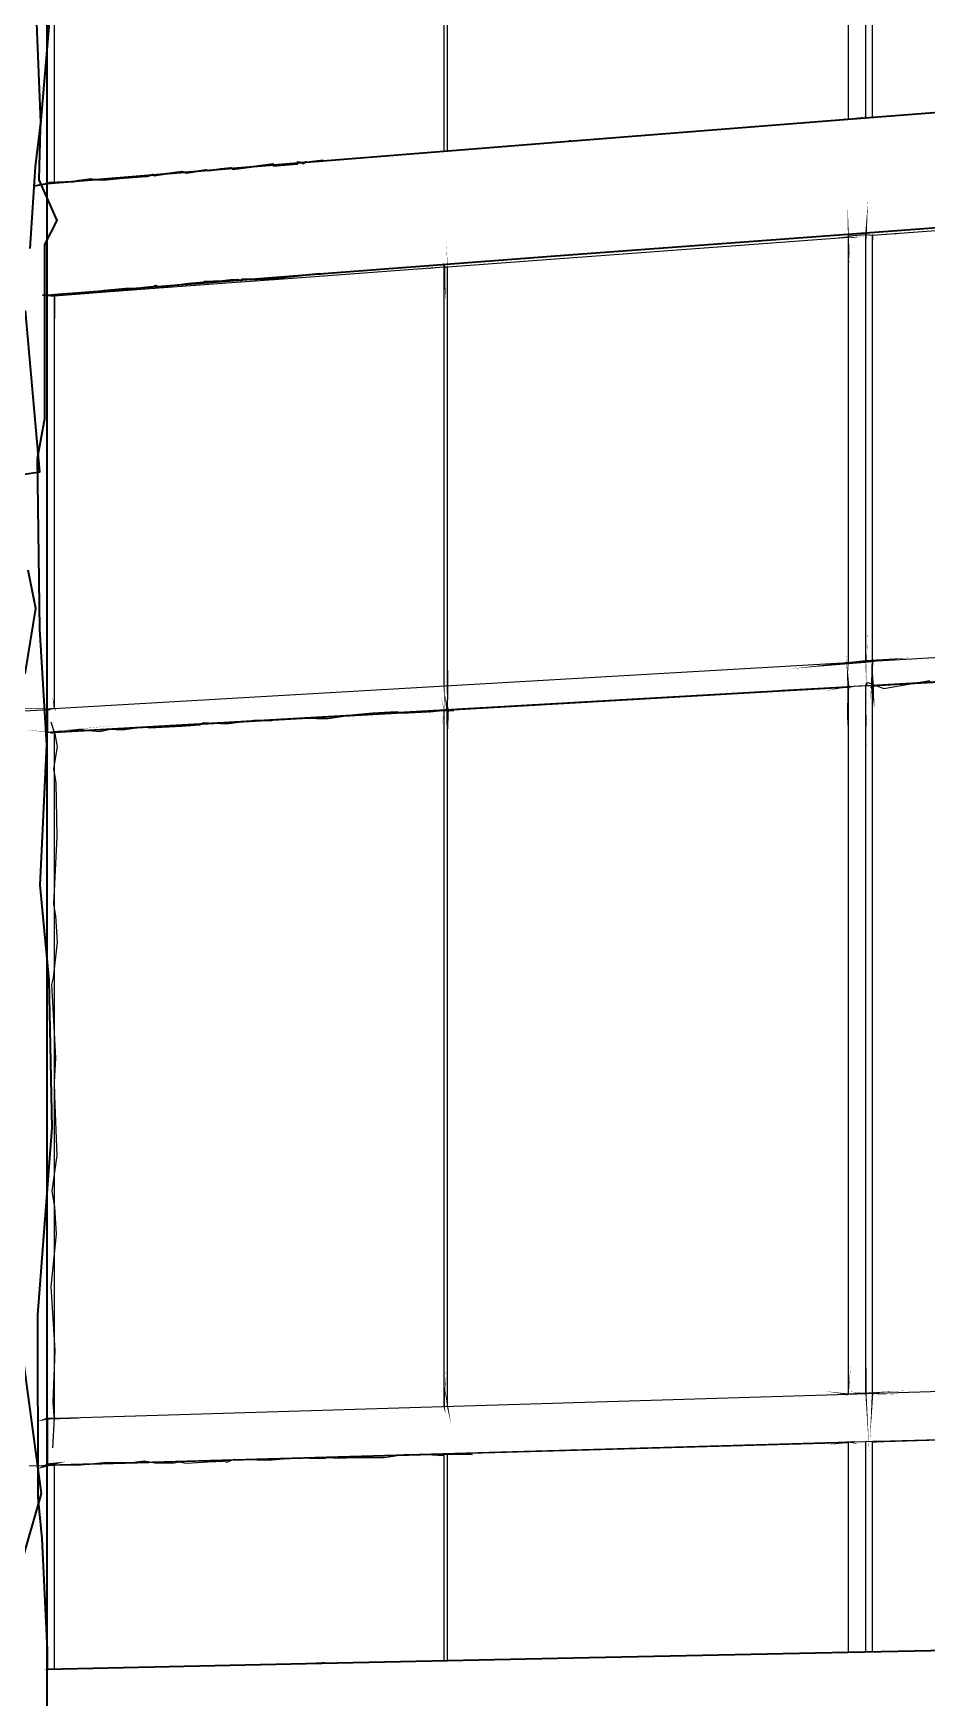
# Model space of a CAD drawing. Header units: inches. Extents: x -877 to 882, y -418 to 410.
# Drawn here: x -281.6 to -201.4, y -49.8 to 99.5 of the extents above; entities that cross this region are included whole.
import ezdxf

# ---------------------------------------------------------------- set-up
doc = ezdxf.new("R2010")
doc.units = ezdxf.units.IN
doc.header["$LTSCALE"] = 0.5
doc.header["$MEASUREMENT"] = 0
doc.layers.get('0').update_dxf_attribs({"lineweight": 18})
for name, color, linetype, lineweight in [('A-Glaz-Curt', 52, 'Continuous', 35), ('A-Glaz-Curt-Unit', 51, 'Continuous', 25), ('A-Wall', 113, 'Continuous', 35)]:
    doc.layers.add(name, color=color, linetype=linetype, lineweight=lineweight)

# ---------------------------------------------------------------- blocks, each defined once
blk = doc.blocks.new('*U12')
at = {"color": 7, "linetype": 'Continuous', "lineweight": -3}
for p, q in [((-279.7, 75.97), (-275.09, 76.31)), ((-269.49, 76.72), (-263.8, 77.14)), ((-259.16, 77.48), (-258.35, 77.54)), ((-208.31, -26.83), (-206.9, -26.79)), ((-206.31, -26.81), (-168.58, -25.73))]:
    blk.add_line(p, q, dxfattribs=at)
at = {"layer": 'A-Glaz-Curt', "color": 143, "linetype": 'Continuous', "lineweight": 35}
for p, q in [((-280.36, -223.96), (-280.36, 271.92)), ((-208.54, 91.8), (-183.21, 93.76)), ((-233.17, 89.85), (-208.54, 91.8)), ((-257.11, 87.93), (-233.17, 89.85)), ((-280.36, 86.02), (-257.11, 87.93)), ((-280.36, 76.03), (-280.36, 86.02)), ((-208.54, 81.49), (-183.21, 83.34)), ((-233.17, 79.65), (-208.54, 81.49)), ((-257.11, 77.83), (-233.17, 79.65)), ((-280.36, 76.03), (-257.11, 77.83)), ((-280.36, 76.03), (-279.7, 75.96)), ((-257.11, -46.71), (-233.17, -46.19)), ((-233.17, -46.19), (-208.54, -45.68)), ((-208.54, -45.68), (-183.21, -45.15)), ((-280.36, -47.21), (-257.11, -46.71)), ((-280.36, -57.21), (-280.36, -47.21))]:
    blk.add_line(p, q, dxfattribs=at)
at = {"layer": 'A-Glaz-Curt-Unit', "color": 143, "linetype": 'Continuous', "lineweight": 25}
for p, q in [((-208.48, 91.8), (-208.48, 110.52)), ((-206.9, 91.93), (-206.9, 110.66)), ((-244.73, 88.92), (-244.73, 107.28)), ((-244.43, 88.95), (-244.43, 107.31)), ((-208.48, 81.34), (-206.9, 81.45)), ((-208.48, 43.08), (-208.48, 81.34)), ((-206.9, 43.17), (-206.9, 81.45)), ((-206.9, 81.45), (-206.31, 81.39)), ((-244.73, 78.55), (-244.43, 78.57)), ((-244.73, 40.98), (-244.73, 78.55)), ((-244.43, 41), (-244.43, 78.57)), ((-206.9, 43.17), (-130.4, 47.6)), ((-206.9, 41.02), (-130.4, 45.38)), ((-280.3, 38.92), (-208.48, 43.08)), ((-208.48, 43.08), (-206.9, 43.17)), ((-208.48, 43.08), (-208.48, 43.08)), ((-206.9, 43.17), (-206.9, 43.17)), ((-280.3, 36.84), (-208.48, 40.93)), ((-208.48, 40.93), (-206.9, 41.02)), ((-208.48, -22.54), (-208.48, 40.93)), ((-206.9, -22.49), (-206.9, 41.02)), ((-280.3, 36.84), (-280.3, 38.92)), ((-244.73, 38.78), (-244.43, 38.8)), ((-244.73, -23.65), (-244.73, 38.78)), ((-244.43, -23.64), (-244.43, 38.8)), ((-280.3, 36.84), (-279.7, 36.79)), ((-206.9, -22.49), (-130.4, -20.16)), ((-280.3, -24.73), (-208.48, -22.54)), ((-208.48, -22.54), (-206.9, -22.49)), ((-208.48, -22.54), (-208.48, -22.54)), ((-206.9, -22.49), (-206.9, -22.49)), ((-280.3, -28.89), (-280.3, -24.73)), ((-206.9, -26.79), (-130.4, -24.59)), ((-280.3, -28.89), (-208.37, -26.83)), ((-208.48, -45.68), (-208.48, -26.83)), ((-208.37, -26.83), (-206.9, -26.79)), ((-206.9, -45.64), (-206.9, -26.79)), ((-244.73, -27.92), (-244.43, -27.91)), ((-244.73, -46.44), (-244.73, -27.92)), ((-244.43, -46.44), (-244.43, -27.91)), ((-280.3, -28.89), (-279.7, -28.92))]:
    blk.add_line(p, q, dxfattribs=at)
at = {"layer": 'A-Glaz-Curt-Unit', "color": 141, "linetype": 'Continuous', "lineweight": 25}
for p, q in [((-206.31, 91.97), (-206.31, 110.59)), ((-279.7, 86.07), (-279.7, 104.27)), ((-206.31, 81.39), (-168.58, 84.17)), ((-244.43, 78.57), (-208.48, 81.23)), ((-206.31, 43.21), (-206.31, 81.39)), ((-258.35, 77.54), (-244.73, 78.55)), ((-275.09, 76.31), (-269.49, 76.72)), ((-263.8, 77.14), (-259.16, 77.48)), ((-279.7, 38.95), (-279.7, 75.97)), ((-206.31, 40.97), (-168.58, 43.12)), ((-244.43, 38.8), (-208.48, 40.85)), ((-206.31, -22.47), (-206.31, 40.97)), ((-279.7, 36.79), (-244.73, 38.78)), ((-279.7, -24.71), (-279.7, 36.79)), ((-206.31, -45.63), (-206.31, -26.81)), ((-279.7, -28.92), (-244.73, -27.92)), ((-244.43, -27.91), (-208.48, -26.88)), ((-279.7, -47.2), (-279.7, -28.92))]:
    blk.add_line(p, q, dxfattribs=at)
blk = doc.blocks.new('New Napkin Sketch')
at = {"layer": 'A-Wall', "color": 143, "linetype": 'Continuous', "lineweight": 25}
for p, q in [((-208.48, 91.8), (-208.48, 110.52)), ((-206.9, 91.93), (-206.9, 110.66)), ((-244.73, 88.92), (-244.73, 107.28)), ((-244.43, 88.95), (-244.43, 107.31)), ((-208.48, 81.34), (-206.9, 81.45)), ((-206.9, 81.45), (-206.31, 81.39)), ((-244.73, 78.55), (-244.43, 78.57)), ((-208.48, 43.08), (-206.9, 43.17)), ((-208.48, 43.08), (-208.48, 43.08)), ((-206.9, 43.17), (-206.9, 43.17)), ((-208.48, 40.93), (-206.9, 41.02)), ((-280.3, 36.84), (-280.3, 38.92)), ((-244.73, 38.78), (-244.43, 38.8)), ((-280.3, 36.84), (-279.7, 36.79)), ((-208.48, -22.54), (-206.9, -22.49)), ((-208.48, -22.54), (-208.48, -22.54)), ((-206.9, -22.49), (-206.9, -22.49)), ((-280.3, -28.89), (-280.3, -24.73)), ((-208.48, -45.68), (-208.48, -26.83)), ((-208.37, -26.83), (-206.9, -26.79)), ((-206.9, -45.64), (-206.9, -26.79)), ((-244.73, -27.92), (-244.43, -27.91)), ((-244.73, -46.44), (-244.73, -27.92)), ((-244.43, -46.44), (-244.43, -27.91)), ((-280.3, -28.89), (-279.7, -28.92))]:
    blk.add_line(p, q, dxfattribs=at)
at = {"layer": 'A-Wall', "color": 141, "linetype": 'Continuous', "lineweight": 25}
for p, q in [((-206.31, 91.97), (-206.31, 110.59)), ((-279.7, 86.07), (-279.7, 104.27)), ((-258.35, 77.54), (-244.73, 78.55)), ((-275.09, 76.31), (-269.49, 76.72)), ((-263.8, 77.14), (-259.16, 77.48)), ((-206.31, -45.63), (-206.31, -26.81)), ((-279.7, -47.2), (-279.7, -28.92))]:
    blk.add_line(p, q, dxfattribs=at)
at = {"layer": 'A-Wall', "color": 143, "linetype": 'Continuous', "lineweight": 35}
for p, q in [((-280.36, 76.03), (-280.36, 86.02)), ((-280.36, 76.03), (-279.7, 75.96)), ((-280.36, -57.21), (-280.36, -47.21))]:
    blk.add_line(p, q, dxfattribs=at)
at = {"layer": 'A-Wall', "color": 7, "linetype": 'Continuous', "lineweight": -3}
for p, q in [((-279.7, 75.97), (-275.09, 76.31)), ((-269.49, 76.72), (-263.8, 77.14)), ((-259.16, 77.48), (-258.35, 77.54)), ((-208.31, -26.83), (-206.9, -26.79))]:
    blk.add_line(p, q, dxfattribs=at)
at = {"layer": 'A-Wall', "color": 143, "linetype": 'Continuous', "lineweight": 35, "extrusion": (0, 0, -1)}
for points in [[(280.4, -56.78), (280.32, -45.48), (280.79, -35.48), (281.14, -31.8), (281.19, -15.44), (279.9, 1.33), (280.17, 14.58), (280.96, 23.09), (280.38, 35.69), (281, 46.06), (281.21, 61.37), (280.56, 64.97), (280.56, 80.56), (279.45, 82.72), (281.05, 86.36), (280.93, 90.98), (279.46, 108.55)], [(282.67, -37.81), (280.86, -31.44), (282.53, -19.05)], [(282.31, 42.07), (281.37, 47.91), (282.06, 51.34)], [(282.6, 59.92), (280.99, 60.18), (282.3, 74.64)], [(281.86, 80.21), (281.39, 87.56), (280.91, 91.5), (281.6, 108.6), (281.27, 125.69), (282.51, 140.62)], [(281.47, 85.82), (280.36, 86.02), (280.15, 86.12), (277.95, 86.21), (277.52, 86.31), (276.41, 86.46), (276.26, 86.38), (275.5, 86.4), (275.28, 86.35), (273.79, 86.52), (271.84, 86.65), (271.39, 86.68), (270.89, 86.84), (270.71, 86.75), (269.61, 86.94), (268.27, 87.12), (267.84, 86.99), (266.14, 87.27), (265.85, 87.2), (264.76, 87.36), (263.94, 87.45), (263.85, 87.44), (263.64, 87.32), (262.07, 87.54), (260.1, 87.79), (260.04, 87.61), (258.69, 87.75), (257.88, 87.8), (257.86, 87.97), (257.5, 87.92), (257.34, 87.83), (257.14, 87.96), (257.11, 87.93), (255.58, 88.12)], [(280.75, 76.05), (280.36, 76.03), (278.59, 76.18), (276.33, 76.29), (275.24, 76.43), (273.36, 76.61), (272.49, 76.61), (271.18, 76.75), (270.9, 76.77), (270.6, 76.88), (270.38, 76.76), (268.36, 76.96), (267.67, 77.05), (267.38, 77.09), (266.28, 77.18), (266.19, 77.24), (264.66, 77.29), (263.88, 77.39), (263.26, 77.43), (262.94, 77.32), (262.85, 77.46), (261.5, 77.45), (259.76, 77.51), (258.97, 77.64), (257.11, 77.83), (255.92, 77.97)]]:
    blk.add_lwpolyline(points, dxfattribs=at)
for points in [[(208.92, 91.88, 0, 0.0723, 0), (208.54, 91.8, 0.0723, 0, 0), (206.75, 92.05, 0, 0, 0), (204.46, 92.15, 0, 0, 0), (203.63, 92.3, 0, 0, 0), (201.19, 92.43, 0, 0, 0), (200.39, 92.34, 0, 0, 0), (198.96, 92.48, 0, 0, 0), (197.45, 92.72, 0, 0, 0), (197.14, 92.56, 0, 0, 0), (195.68, 92.71, 0, 0, 0), (195.61, 92.91, 0, 0, 0), (195.43, 92.72, 0, 0, 0), (195.15, 92.79, 0, 0, 0), (193.16, 92.97, 0, 0, 0), (190.86, 93.21, 0, 0, 0), (190.73, 93.27, 0, 0, 0), (190.29, 93.24, 0, 0, 0), (187.83, 93.49, 0, 0, 0), (185.61, 93.67, 0, 0, 0), (183.28, 93.66, 0, 0.0826, 0), (183.21, 93.76, 0.0826, 0, 0), (181.94, 93.88, 0, 0, 0)], [(233.6, 89.93, 0, 0.116, 0), (233.17, 89.85, 0.116, 0, 0), (230.94, 90.02, 0, 0, 0), (228.52, 90.21, 0, 0, 0), (227.43, 90.27, 0, 0, 0), (227.02, 90.35, 0, 0, 0), (226.75, 90.43, 0, 0, 0), (224.45, 90.59, 0, 0, 0), (223.89, 90.53, 0, 0, 0), (222.52, 90.75, 0, 0, 0), (220.19, 90.8, 0, 0, 0), (220.09, 90.97, 0, 0, 0), (219.19, 90.95, 0, 0, 0), (217.99, 91.13, 0, 0, 0), (215.7, 91.24, 0, 0, 0), (213.51, 91.38, 0, 0, 0), (213.16, 91.38, 0, 0, 0), (211.38, 91.46, 0, 0, 0), (211.13, 91.62, 0, 0, 0), (210.85, 91.54, 0, 0, 0), (208.57, 91.77, 0, 0.0526, 0), (208.54, 91.8, 0.0526, 0, 0), (206.15, 91.99, 0, 0, 0)], [(259.27, 87.73, 0, 0.0345, 0), (257.11, 87.93, 0.0345, 0, 0), (255.82, 87.96, 0, 0, 0), (254.24, 88.21, 0, 0, 0), (253.76, 88.25, 0, 0, 0), (253.21, 88.16, 0, 0, 0), (252.6, 88.24, 0, 0, 0), (250.84, 88.46, 0, 0, 0), (250.35, 88.47, 0, 0, 0), (248.66, 88.53, 0, 0, 0), (246.74, 88.76, 0, 0, 0), (246.11, 88.88, 0, 0, 0), (243.78, 88.93, 0, 0, 0), (242.73, 89.07, 0, 0, 0), (242.32, 89.16, 0, 0, 0), (242.06, 89.1, 0, 0, 0), (241.04, 89.27, 0, 0, 0), (238.74, 89.36, 0, 0, 0), (237.92, 89.43, 0, 0, 0), (237.24, 89.51, 0, 0, 0), (236.54, 89.5, 0, 0, 0), (234.56, 89.77, 0, 0, 0), (234, 89.88, 0, 0.00267, 0), (233.17, 89.85, 0.00267, 0, 0), (230.99, 89.97, 0, 0, 0)], [(209.92, 81.38, 0, 0.0488, 0), (208.54, 81.49, 0.0488, 0, 0), (207.86, 81.51, 0, 0, 0), (207.03, 81.68, 0, 0, 0), (206.22, 81.67, 0, 0, 0), (205.04, 81.65, 0, 0, 0), (203.45, 81.83, 0, 0, 0), (201.8, 81.96, 0, 0, 0), (200.35, 82.12, 0, 0, 0)], [(234.15, 79.67, 0, 0.0108, 0), (233.17, 79.65, 0.0108, 0, 0), (231.48, 79.79, 0, 0, 0), (230.86, 79.76, 0, 0, 0), (229.67, 79.84, 0, 0, 0), (227.44, 80.04, 0, 0, 0), (226.97, 80.03, 0, 0, 0), (226.28, 80.07, 0, 0, 0), (224.71, 80.34, 0, 0, 0), (223.26, 80.49, 0, 0, 0), (221.02, 80.56, 0, 0, 0), (220.65, 80.7, 0, 0, 0), (219.93, 80.75, 0, 0, 0), (218.14, 80.87, 0, 0, 0), (218.07, 80.69, 0, 0, 0), (216.38, 80.95, 0, 0, 0), (214.08, 80.98, 0, 0, 0), (212.53, 81.25, 0, 0, 0), (212.23, 81.24, 0, 0, 0), (210.85, 81.37, 0, 0, 0), (210.84, 81.35, 0, 0, 0), (210.02, 81.47, 0, 0, 0), (208.62, 81.41, 0, 0.0512, 0), (208.54, 81.49, 0.0512, 0, 0), (208.04, 81.48, 0, 0, 0)], [(258.88, 77.64, 0, 0.0759, 0), (257.11, 77.83, 0.0759, 0, 0), (255.24, 77.86, 0, 0, 0), (254.99, 78.1, 0, 0, 0), (252.89, 78.21, 0, 0, 0), (251.06, 78.3, 0, 0, 0), (251.03, 78.39, 0, 0, 0), (249.68, 78.36, 0, 0, 0), (249.51, 78.3, 0, 0, 0), (249.37, 78.46, 0, 0, 0), (247.56, 78.6, 0, 0, 0), (245.18, 78.85, 0, 0, 0), (245, 78.85, 0, 0, 0), (243.25, 78.81, 0, 0, 0), (241.08, 79.14, 0, 0, 0), (240.03, 79.17, 0, 0, 0), (237.81, 79.19, 0, 0, 0), (237.37, 79.39, 0, 0, 0), (235, 79.46, 0, 0, 0), (234.05, 79.66, 0, 0, 0), (233.44, 79.62, 0, 0, 0), (233.31, 79.65, 0, 0.0455, 0), (233.17, 79.65, 0.0455, 0, 0), (232.27, 79.65, 0, 0, 0)], [(258.95, -46.7, 0, 0.086, 0), (257.11, -46.71, 0.086, 0, 0), (255.37, -46.75, 0, 0, 0), (253.01, -46.52, 0, 0, 0), (250.96, -46.61, 0, 0, 0), (248.9, -46.63, 0, 0, 0), (248.42, -46.42, 0, 0, 0), (246.38, -46.59, 0, 0, 0), (245.5, -46.48, 0, 0, 0), (244.6, -46.52, 0, 0, 0), (243.2, -46.42, 0, 0, 0), (242.18, -46.31, 0, 0, 0), (242.11, -46.33, 0, 0, 0), (240.47, -46.43, 0, 0, 0), (239.42, -46.37, 0, 0, 0), (238.69, -46.23, 0, 0, 0), (237.93, -46.32, 0, 0, 0), (235.96, -46.32, 0, 0, 0), (234.9, -46.25, 0, 0, 0), (234.22, -46.21, 0, 0, 0), (234.06, -46.3, 0, 0, 0), (233.98, -46.27, 0, 0.0387, 0), (233.17, -46.19, 0.0387, 0, 0), (231.79, -46.21, 0, 0, 0)], [(233.48, -46.3, 0, 0.0153, 0), (233.17, -46.19, 0.0153, 0, 0), (232.09, -46.07, 0, 0, 0), (230.86, -46.2, 0, 0, 0), (230.5, -46.15, 0, 0, 0), (228.79, -46.17, 0, 0, 0), (226.52, -46.16, 0, 0, 0), (226.21, -45.98, 0, 0, 0), (224.17, -45.94, 0, 0, 0), (222.28, -45.95, 0, 0, 0), (221.15, -45.97, 0, 0, 0), (219.02, -45.96, 0, 0, 0), (217.98, -45.95, 0, 0, 0), (216.51, -45.86, 0, 0, 0), (214.94, -45.87, 0, 0, 0), (214.89, -45.89, 0, 0, 0), (212.45, -45.76, 0, 0, 0), (212.42, -45.86, 0, 0, 0), (211.64, -45.64, 0, 0, 0), (210.15, -45.68, 0, 0, 0), (209.37, -45.58, 0, 0.0178, 0), (208.54, -45.68, 0.0178, 0, 0), (206.3, -45.66, 0, 0, 0)], [(209.47, -45.62, 0, 0.0599, 0), (208.54, -45.68, 0.0599, 0, 0), (207.61, -45.59, 0, 0, 0), (205.77, -45.73, 0, 0, 0), (203.55, -45.56, 0, 0, 0), (201.22, -45.63, 0, 0, 0), (199.03, -45.48, 0, 0, 0), (196.87, -45.39, 0, 0, 0), (196.58, -45.42, 0, 0, 0), (196.29, -45.3, 0, 0, 0), (194.61, -45.46, 0, 0, 0), (192.52, -45.42, 0, 0, 0), (190.63, -45.22, 0, 0, 0), (189.5, -45.34, 0, 0, 0), (188.77, -45.33, 0, 0, 0), (188.01, -45.29, 0, 0, 0), (185.72, -45.14, 0, 0, 0), (185.39, -45.25, 0, 0, 0), (185.22, -45.31, 0, 0, 0), (184.17, -45.06, 0, 0, 0), (183.42, -45.17, 0, 0.032, 0), (183.21, -45.15, 0.032, 0, 0), (181.18, -45.22, 0, 0, 0)], [(280.66, -47.25, 0, 0.0541, 0), (280.36, -47.21, 0.0541, 0, 0), (278.19, -47.26, 0, 0, 0), (276.81, -47.24, 0, 0, 0), (275.39, -47.19, 0, 0, 0), (274.32, -47.11, 0, 0, 0), (273, -46.99, 0, 0, 0), (271.79, -46.93, 0, 0, 0), (269.6, -46.89, 0, 0, 0), (268.09, -46.88, 0, 0, 0), (266.31, -46.85, 0, 0, 0), (265.56, -46.97, 0, 0, 0), (265.38, -46.8, 0, 0, 0), (264.1, -46.83, 0, 0, 0), (262.73, -46.9, 0, 0, 0), (262.09, -46.87, 0, 0, 0), (261.58, -46.85, 0, 0, 0), (260, -46.75, 0, 0, 0), (259.12, -46.85, 0, 0, 0), (257.94, -46.63, 0, 0, 0), (257.7, -46.8, 0, 0.108, 0), (257.11, -46.71, 0.108, 0, 0), (255.18, -46.55, 0, 0, 0)]]:
    blk.add_lwpolyline(points, format="xyseb", dxfattribs=at)
at = {"layer": 'A-Wall', "color": 141, "linetype": 'Continuous', "lineweight": 25, "extrusion": (0, 0, -1)}
for points in [[(208.95, 81.13, 0, 0.0141, 0), (206.31, 81.39, 0.0141, 0, 0), (202.91, 81.5, 0, 0, 0), (202.03, 81.54, 0, 0, 0), (198.6, 81.85, 0, 0, 0), (195.91, 82, 0, 0, 0), (193.97, 82.28, 0, 0, 0), (190.81, 82.4, 0, 0, 0), (189.83, 82.44, 0, 0, 0), (186.35, 83, 0, 0, 0), (182.69, 83.29, 0, 0, 0), (180.15, 83.37, 0, 0, 0), (177.75, 83.36, 0, 0, 0), (177.33, 83.62, 0, 0, 0), (175.17, 83.72, 0, 0, 0), (172.56, 83.85, 0, 0, 0), (172.44, 83.8, 0, 0, 0), (170.27, 84.2, 0, 0.15, 0), (168.58, 84.17, 0.15, 0, 0), (168.3, 84.07, 0, 0, 0)], [(247.51, 78.21, 0, 0.0305, 0), (244.43, 78.57, 0.0305, 0, 0), (244.35, 78.6, 0, 0, 0), (241.22, 78.92, 0, 0, 0), (237.69, 78.98, 0, 0, 0), (235.87, 79.29, 0, 0, 0), (232.92, 79.34, 0, 0, 0), (231.27, 79.69, 0, 0, 0), (228.05, 79.63, 0, 0, 0), (226.94, 79.76, 0, 0, 0), (226.37, 79.89, 0, 0, 0), (225.17, 80.05, 0, 0, 0), (222.55, 80.19, 0, 0, 0), (220.82, 80.48, 0, 0, 0), (218.04, 80.5, 0, 0, 0), (217.47, 80.41, 0, 0, 0), (214.51, 80.78, 0, 0, 0), (211.1, 80.99, 0, 0.124, 0), (208.48, 81.23, 0.124, 0, 0), (207.44, 81.14, 0, 0, 0)], [(206.49, 39.47, 0, 0.171, 0), (206.31, 43.21, 0.171, 0, 0), (206.38, 43.71, 0, 0, 0), (206.49, 43.76, 0, 0, 0), (206.3, 44.41, 0, 0, 0), (206.39, 44.48, 0, 0, 0), (206.5, 48.03, 0, 0, 0), (206.36, 49.73, 0, 0, 0), (206.26, 51.86, 0, 0, 0), (206.33, 54.47, 0, 0, 0), (206.41, 57.55, 0, 0, 0), (206.31, 59.08, 0, 0, 0), (206.36, 59.81, 0, 0, 0), (206.49, 63.4, 0, 0, 0), (206.23, 67.02, 0, 0, 0), (206.17, 68.97, 0, 0, 0), (206.27, 72.12, 0, 0, 0), (206.2, 73.01, 0, 0, 0), (206.36, 76.8, 0, 0, 0), (206.16, 79.87, 0, 0, 0), (206.27, 80.12, 0, 0.129, 0), (206.31, 81.39, 0.129, 0, 0), (206.35, 81.52, 0, 0, 0)], [(279.53, 38.72, 0, 0.116, 0), (279.7, 38.95, 0.116, 0, 0), (279.86, 39.95, 0, 0, 0), (279.68, 43.17, 0, 0, 0), (279.68, 45.69, 0, 0, 0), (279.59, 46.25, 0, 0, 0), (279.59, 48.36, 0, 0, 0), (279.75, 50.86, 0, 0, 0), (279.67, 53.33, 0, 0, 0), (279.87, 54.84, 0, 0, 0), (279.8, 56.55, 0, 0, 0), (279.78, 56.94, 0, 0, 0), (279.56, 58.42, 0, 0, 0), (279.62, 59.03, 0, 0, 0), (279.86, 59.35, 0, 0, 0), (279.6, 62.68, 0, 0, 0), (279.79, 65.82, 0, 0, 0), (279.86, 68.39, 0, 0, 0), (279.63, 69.75, 0, 0, 0), (279.71, 70.05, 0, 0, 0), (279.81, 72.73, 0, 0, 0), (279.62, 73.82, 0, 0.168, 0), (279.7, 75.97, 0.168, 0, 0), (279.63, 76.11, 0, 0, 0)], [(206.55, -26.81, 0, 0.142, 0), (206.31, -22.47, 0.142, 0, 0), (206.39, -21.29, 0, 0, 0), (206.49, -17.23, 0, 0, 0), (206.21, -12.63, 0, 0, 0), (206.11, -12.39, 0, 0, 0), (206.27, -6.97, 0, 0, 0), (206.45, -3.04, 0, 0, 0), (206.34, 0.89, 0, 0, 0), (206.03, 5.73, 0, 0, 0), (206.5, 6.1, 0, 0, 0), (206.51, 10.65, 0, 0, 0), (206.11, 14.72, 0, 0, 0), (206.3, 20.09, 0, 0, 0), (206.47, 24.79, 0, 0, 0), (206.49, 25.05, 0, 0, 0), (206.36, 28.26, 0, 0, 0), (206.4, 34.19, 0, 0, 0), (206.49, 34.71, 0, 0, 0), (206.19, 35.27, 0, 0, 0), (206.14, 38.88, 0, 0.236, 0), (206.31, 40.97, 0.236, 0, 0), (206.38, 43.93, 0, 0, 0)], [(206.57, 40.78, 0, 0.145, 0), (206.31, 40.97, 0.145, 0, 0), (204.66, 41.04, 0, 0, 0), (203.77, 40.97, 0, 0, 0), (203.43, 41.31, 0, 0, 0), (201.51, 41.2, 0, 0, 0), (201.36, 41.2, 0, 0, 0), (199.41, 41.44, 0, 0, 0)], [(246.73, 38.51, 0, 0.0835, 0), (244.43, 38.8, 0.0835, 0, 0), (243.66, 38.75, 0, 0, 0), (242.63, 38.9, 0, 0, 0), (242.26, 38.76, 0, 0, 0), (241.46, 38.81, 0, 0, 0), (238.69, 39.13, 0, 0, 0), (236.42, 39.34, 0, 0, 0), (236.03, 39.44, 0, 0, 0), (235.41, 39.22, 0, 0, 0), (233.43, 39.56, 0, 0, 0), (233.13, 39.51, 0, 0, 0), (230.89, 39.64, 0, 0, 0), (227.38, 39.77, 0, 0, 0), (224.48, 40.11, 0, 0, 0), (222.96, 40.08, 0, 0, 0), (221.11, 40.28, 0, 0, 0), (220.2, 40, 0, 0, 0), (216.94, 40.46, 0, 0, 0), (214.04, 40.54, 0, 0, 0), (212.79, 40.7, 0, 0, 0), (209.52, 40.85, 0, 0.121, 0), (208.48, 40.85, 0.121, 0, 0), (207.26, 41.04, 0, 0, 0)], [(245.48, -28.11, 0, 0.0905, 0), (244.43, -27.91, 0.0905, 0, 0), (244.32, -27.84, 0, 0, 0), (242.71, -28.01, 0, 0, 0), (240.52, -27.72, 0, 0, 0), (237.2, -27.8, 0, 0, 0), (235.37, -27.62, 0, 0, 0), (233.48, -27.42, 0, 0, 0), (230.29, -27.56, 0, 0, 0), (229.72, -27.62, 0, 0, 0), (227.59, -27.45, 0, 0, 0), (225.21, -27.3, 0, 0, 0), (224.34, -27.39, 0, 0, 0), (222.64, -27.22, 0, 0, 0), (222.11, -27.39, 0, 0, 0), (220.65, -27.26, 0, 0, 0), (217.68, -27.01, 0, 0, 0), (215.66, -27.15, 0, 0, 0), (214.67, -27.19, 0, 0, 0), (212.22, -26.98, 0, 0, 0), (210.3, -27.09, 0, 0.0874, 0), (208.48, -26.88, 0.0874, 0, 0), (208, -26.73, 0, 0, 0)]]:
    blk.add_lwpolyline(points, format="xyseb", dxfattribs=at)
at = {"layer": 'A-Wall', "color": 143, "linetype": 'Continuous', "lineweight": 25, "extrusion": (0, 0, -1)}
for points in [[(208.45, 42.06, 0, 0.0695, 0), (208.48, 43.08, 0.0695, 0, 0), (208.51, 44.86, 0, 0, 0), (208.5, 48.1, 0, 0, 0), (208.44, 49.65, 0, 0, 0), (208.47, 53.46, 0, 0, 0), (208.62, 56.75, 0, 0, 0), (208.56, 57.14, 0, 0, 0), (208.64, 58.66, 0, 0, 0), (208.66, 62, 0, 0, 0), (208.49, 65.35, 0, 0, 0), (208.6, 65.94, 0, 0, 0), (208.38, 69.73, 0, 0, 0), (208.37, 70.08, 0, 0, 0), (208.3, 73.9, 0, 0, 0), (208.43, 77.4, 0, 0, 0), (208.34, 78.04, 0, 0, 0), (208.33, 78.72, 0, 0.0851, 0), (208.48, 81.34, 0.0851, 0, 0), (208.54, 84.03, 0, 0, 0)], [(206.98, 41.57, 0, 0.0509, 0), (206.9, 43.17, 0.0509, 0, 0), (206.78, 43.37, 0, 0, 0), (206.91, 44.85, 0, 0, 0), (206.97, 47.8, 0, 0, 0), (206.97, 49.5, 0, 0, 0), (206.72, 52.78, 0, 0, 0), (207, 56.06, 0, 0, 0), (206.93, 59.72, 0, 0, 0), (206.88, 62.88, 0, 0, 0), (206.87, 66, 0, 0, 0), (206.89, 68.63, 0, 0, 0), (206.94, 70.1, 0, 0, 0), (206.84, 70.99, 0, 0, 0), (206.84, 74.61, 0, 0, 0), (207.07, 74.83, 0, 0, 0), (207.04, 76.3, 0, 0, 0), (207.04, 77.49, 0, 0, 0), (206.98, 78.62, 0, 0.139, 0), (206.9, 81.45, 0.139, 0, 0), (206.72, 84.53, 0, 0, 0)], [(244.43, 37.31, 0, 0.164, 0), (244.43, 41, 0.164, 0, 0), (244.39, 43.06, 0, 0, 0), (244.34, 46.61, 0, 0, 0), (244.52, 47.46, 0, 0, 0), (244.3, 51.12, 0, 0, 0), (244.49, 54.13, 0, 0, 0), (244.54, 54.58, 0, 0, 0), (244.35, 56.69, 0, 0, 0), (244.48, 57.79, 0, 0, 0), (244.57, 58.7, 0, 0, 0), (244.48, 62.05, 0, 0, 0), (244.55, 65.43, 0, 0, 0), (244.38, 67.89, 0, 0, 0), (244.38, 71.1, 0, 0, 0), (244.5, 73.59, 0, 0, 0), (244.42, 77.25, 0, 0.0381, 0), (244.43, 78.57, 0.0381, 0, 0), (244.56, 80.91, 0, 0, 0)], [(244.7, 38.65, 0, 0.109, 0), (244.73, 40.98, 0.109, 0, 0), (244.68, 41.54, 0, 0, 0), (244.62, 43.93, 0, 0, 0), (244.68, 46.04, 0, 0, 0), (244.9, 48.55, 0, 0, 0), (244.66, 48.92, 0, 0, 0), (244.78, 49.82, 0, 0, 0), (244.76, 53.08, 0, 0, 0), (244.66, 55.74, 0, 0, 0), (244.7, 58.8, 0, 0, 0), (244.66, 60.94, 0, 0, 0), (244.81, 64.17, 0, 0, 0), (244.73, 67.08, 0, 0, 0), (244.67, 70.09, 0, 0, 0), (244.82, 71.08, 0, 0, 0), (244.74, 73.33, 0, 0, 0), (244.6, 75.51, 0, 0.183, 0), (244.73, 78.55, 0.183, 0, 0), (244.84, 78.93, 0, 0, 0)], [(213.82, 42.49, 0, 0.239, 0), (206.9, 43.17, 0.239, 0, 0), (202.93, 43.51, 0, 0, 0), (198.86, 43.41, 0, 0, 0), (196.27, 43.75, 0, 0, 0), (195.51, 44.21, 0, 0, 0), (189.26, 43.99, 0, 0, 0), (183.72, 44.43, 0, 0, 0), (181.38, 44.63, 0, 0, 0), (175.56, 44.91, 0, 0, 0), (168.84, 45.04, 0, 0, 0), (162.83, 45.34, 0, 0, 0), (162.46, 45.84, 0, 0, 0), (156.47, 45.8, 0, 0, 0), (149.85, 46.11, 0, 0, 0), (144.18, 46.79, 0, 0, 0), (139.82, 47.34, 0, 0, 0), (137.01, 46.97, 0, 0.201, 0), (130.4, 47.6, 0.201, 0, 0), (128.93, 48, 0, 0, 0)], [(206.6, -27.85, 0, 0.11, 0), (206.9, -22.49, 0.11, 0, 0), (206.85, -20.18, 0, 0, 0), (206.59, -18.06, 0, 0, 0), (206.66, -16.96, 0, 0, 0), (206.82, -15.05, 0, 0, 0), (207.19, -10.11, 0, 0, 0), (206.75, -4.46, 0, 0, 0), (206.96, -1.95, 0, 0, 0), (206.67, 1.87, 0, 0, 0), (206.72, 3.27, 0, 0, 0), (206.77, 3.32, 0, 0, 0), (206.94, 9.41, 0, 0, 0), (207.14, 15.28, 0, 0, 0), (207.02, 20.17, 0, 0, 0), (207.12, 26.47, 0, 0, 0), (206.77, 30.99, 0, 0, 0), (206.83, 31.4, 0, 0, 0), (206.81, 33.87, 0, 0, 0), (206.82, 35.63, 0, 0.0367, 0), (206.9, 41.02, 0.0367, 0, 0), (206.74, 46.15, 0, 0, 0)], [(208.74, -22.72, 0, 0.0857, 0), (208.48, -22.54, 0.0857, 0, 0), (208.27, -19.98, 0, 0, 0), (208.18, -15.26, 0, 0, 0), (208.31, -9.51, 0, 0, 0), (208.4, -6.85, 0, 0, 0), (208.41, -3.99, 0, 0, 0), (208.42, 0.24, 0, 0, 0), (208.49, 3.42, 0, 0, 0), (208.76, 5.98, 0, 0, 0), (208.54, 7.32, 0, 0, 0), (208.46, 12.65, 0, 0, 0), (208.71, 15.36, 0, 0, 0), (208.66, 19.12, 0, 0, 0), (208.44, 20.11, 0, 0, 0), (208.43, 21.98, 0, 0, 0), (208.78, 22.45, 0, 0, 0), (208.36, 24.9, 0, 0, 0), (208.22, 25.54, 0, 0, 0), (208.77, 28.39, 0, 0, 0), (208.17, 31.81, 0, 0, 0), (208.61, 36.99, 0, 0.181, 0), (208.48, 40.93, 0.181, 0, 0), (208.65, 43.7, 0, 0, 0)], [(283.55, 38.99, 0, 0.0984, 0), (280.3, 38.92, 0.0984, 0, 0), (278.64, 39.02, 0, 0, 0), (274.76, 39.07, 0, 0, 0), (268.26, 39.97, 0, 0, 0), (262.37, 39.79, 0, 0, 0), (260.49, 39.99, 0, 0, 0), (255.78, 40.09, 0, 0, 0), (251.4, 40.64, 0, 0, 0), (246.88, 40.79, 0, 0, 0), (244.08, 40.73, 0, 0, 0), (239.16, 41.19, 0, 0, 0), (233.22, 41.6, 0, 0, 0), (228.22, 41.94, 0, 0, 0), (226.21, 42.39, 0, 0, 0), (222.96, 42.47, 0, 0, 0), (219.99, 42.56, 0, 0, 0), (215.54, 42.98, 0, 0, 0), (215.3, 42.86, 0, 0, 0), (210.24, 42.87, 0, 0.128, 0), (208.48, 43.08, 0.128, 0, 0), (208.17, 43.09, 0, 0, 0)], [(282.55, 37.06, 0, 0.0441, 0), (280.3, 36.84, 0.0441, 0, 0), (273.88, 37.47, 0, 0, 0), (267.52, 37.46, 0, 0, 0), (260.82, 38.25, 0, 0, 0), (259.79, 37.97, 0, 0, 0), (254.76, 38.49, 0, 0, 0), (251.28, 38.58, 0, 0, 0), (245.67, 39.1, 0, 0, 0), (243.95, 38.63, 0, 0, 0), (240.37, 38.76, 0, 0, 0), (234.21, 39.41, 0, 0, 0), (233.94, 39.63, 0, 0, 0), (231.12, 39.45, 0, 0, 0), (226.44, 39.63, 0, 0, 0), (223.69, 40.13, 0, 0, 0), (220.72, 40.35, 0, 0, 0), (219.56, 40.23, 0, 0, 0), (215.01, 40.9, 0, 0, 0), (210.66, 40.49, 0, 0.101, 0), (208.48, 40.93, 0.101, 0, 0), (205.57, 40.98, 0, 0, 0)], [(244.61, -24.34, 0, 0.121, 0), (244.73, -23.65, 0.121, 0, 0), (244.58, -20.52, 0, 0, 0), (244.46, -17.36, 0, 0, 0), (244.67, -14.5, 0, 0, 0), (244.72, -10.31, 0, 0, 0), (244.57, -4.36, 0, 0, 0), (244.72, -0.86, 0, 0, 0), (244.79, 1.44, 0, 0, 0), (244.63, 3.35, 0, 0, 0), (244.9, 5.36, 0, 0, 0), (244.45, 10.46, 0, 0, 0), (244.69, 11.16, 0, 0, 0), (244.87, 11.34, 0, 0, 0), (245, 13.22, 0, 0, 0), (244.56, 15.54, 0, 0, 0), (244.99, 16.86, 0, 0, 0), (244.55, 19.96, 0, 0, 0), (244.67, 23.76, 0, 0, 0), (244.88, 28.5, 0, 0, 0), (245, 30.95, 0, 0, 0), (244.75, 34.17, 0, 0, 0), (244.93, 37.37, 0, 0.0518, 0), (244.73, 38.78, 0.0518, 0, 0), (245.01, 39.96, 0, 0, 0)], [(244.11, -25.27, 0, 0.111, 0), (244.43, -23.64, 0.111, 0, 0), (244.67, -22.02, 0, 0, 0), (244.55, -17.6, 0, 0, 0), (244.46, -16.3, 0, 0, 0), (244.46, -13.31, 0, 0, 0), (244.36, -7.22, 0, 0, 0), (244.48, -2.49, 0, 0, 0), (244.22, 0.91, 0, 0, 0), (244.49, 5.19, 0, 0, 0), (244.72, 5.64, 0, 0, 0), (244.69, 5.97, 0, 0, 0), (244.72, 6.78, 0, 0, 0), (244.4, 11.6, 0, 0, 0), (244.17, 14.36, 0, 0, 0), (244.23, 18.27, 0, 0, 0), (244.68, 22.77, 0, 0, 0), (244.17, 23.6, 0, 0, 0), (244.72, 28.57, 0, 0, 0), (244.47, 34.72, 0, 0.242, 0), (244.43, 38.8, 0.242, 0, 0), (244.68, 40.24, 0, 0, 0)], [(208.72, -22.27, 0, 0.0599, 0), (206.9, -22.49, 0.0599, 0, 0), (204.12, -22.59, 0, 0, 0), (201.67, -22.25, 0, 0, 0), (197.1, -22.01, 0, 0, 0), (193.6, -21.74, 0, 0, 0), (187.14, -21.7, 0, 0, 0), (182.1, -21.85, 0, 0, 0), (177.18, -21.79, 0, 0, 0), (171.35, -21.31, 0, 0, 0), (170.68, -21.08, 0, 0, 0), (168.56, -21.67, 0, 0, 0), (164.55, -21.06, 0, 0, 0), (157.67, -21.1, 0, 0, 0), (152.03, -20.53, 0, 0, 0), (148.41, -20.67, 0, 0, 0), (144.43, -20.26, 0, 0, 0), (141.15, -20.7, 0, 0, 0), (140.66, -20.81, 0, 0, 0), (137.38, -20.62, 0, 0, 0), (137.16, -20.35, 0, 0, 0), (134.27, -20.59, 0, 0.175, 0), (130.4, -20.16, 0.175, 0, 0), (124.98, -20.07, 0, 0, 0)], [(281.32, -25.01, 0, 0.187, 0), (280.3, -24.73, 0.187, 0, 0), (277.46, -24.73, 0, 0, 0), (276.05, -24.93, 0, 0, 0), (274.03, -24.34, 0, 0, 0), (270.64, -24.1, 0, 0, 0), (264.17, -23.98, 0, 0, 0), (262.6, -24.23, 0, 0, 0), (259.72, -24.16, 0, 0, 0), (254.16, -23.78, 0, 0, 0), (249.22, -23.88, 0, 0, 0), (248.29, -23.9, 0, 0, 0), (245.57, -23.38, 0, 0, 0), (239.21, -23.76, 0, 0, 0), (232.33, -23.41, 0, 0, 0), (226.96, -23.32, 0, 0, 0), (224.5, -23.26, 0, 0, 0), (224.26, -23.16, 0, 0, 0), (219.19, -23.01, 0, 0, 0), (217.51, -22.95, 0, 0, 0), (211.78, -22.53, 0, 0, 0), (210.61, -22.28, 0, 0.11, 0), (208.48, -22.54, 0.11, 0, 0), (203.02, -22.21, 0, 0, 0)], [(210.69, -26.85, 0, 0.0521, 0), (206.9, -26.79, 0.0521, 0, 0), (199.67, -26.68, 0, 0, 0), (193.09, -26.07, 0, 0, 0), (191.67, -26.22, 0, 0, 0), (191.28, -26.19, 0, 0, 0), (183.83, -26.34, 0, 0, 0), (179.61, -25.66, 0, 0, 0), (178.07, -25.67, 0, 0, 0), (172.06, -26.08, 0, 0, 0), (165.02, -25.39, 0, 0, 0), (164.89, -25.29, 0, 0, 0), (164.84, -25.28, 0, 0, 0), (159.92, -25.77, 0, 0, 0), (154.94, -25.37, 0, 0, 0), (148.27, -25.46, 0, 0, 0), (147.52, -24.83, 0, 0, 0), (142.92, -24.68, 0, 0, 0), (138.87, -25.05, 0, 0, 0), (134.79, -24.75, 0, 0, 0), (131.27, -24.67, 0, 0.145, 0), (130.4, -24.59, 0.145, 0, 0), (129.71, -24.45, 0, 0, 0)], [(281.25, -29.27, 0, 0.277, 0), (280.3, -28.89, 0.277, 0, 0), (278.67, -28.59, 0, 0, 0), (277.64, -29.13, 0, 0, 0), (273.6, -28.92, 0, 0, 0), (269.06, -28.42, 0, 0, 0), (264.57, -28.2, 0, 0, 0), (260.3, -27.99, 0, 0, 0), (260.29, -28.16, 0, 0, 0), (255.34, -28.52, 0, 0, 0), (248.28, -27.83, 0, 0, 0), (243.3, -28.12, 0, 0, 0), (237.33, -27.39, 0, 0, 0), (236.73, -27.44, 0, 0, 0), (234.98, -27.69, 0, 0, 0), (231.07, -27.38, 0, 0, 0), (230.64, -27.69, 0, 0, 0), (226.07, -27.44, 0, 0, 0), (220.49, -27.52, 0, 0, 0), (217.03, -26.91, 0, 0, 0), (211.08, -27, 0, 0.14, 0), (208.37, -26.83, 0.14, 0, 0), (207.57, -27.01, 0, 0, 0)]]:
    blk.add_lwpolyline(points, format="xyseb", dxfattribs=at)
for points in [[(214.44, 40.6), (206.9, 41.02), (206.74, 41.27), (205.3, 40.75), (201.17, 41.47)], [(286.18, 38.56), (280.06, 38.87)]]:
    blk.add_lwpolyline(points, dxfattribs=at)
at = {"layer": 'A-Wall', "color": 141, "linetype": 'Continuous', "lineweight": 25, "extrusion": (0, 0, -1)}
for points in [[(280.03, 36.75), (279.7, 36.79), (277.32, 37.08), (276.65, 36.98), (275.6, 36.89), (274.7, 37.1), (273.61, 37.03), (271.89, 37.27), (271.41, 37.28), (271.21, 37.2), (268.27, 37.37), (266.64, 37.48), (266.33, 37.68), (264.3, 37.57), (261.56, 37.94), (260.18, 37.85), (260.18, 37.96), (257.53, 38.08), (256.19, 38.04), (255.13, 38.05), (252.76, 38.41), (251.13, 38.55), (249.04, 38.68), (248.5, 38.54), (246.77, 38.62), (244.73, 38.78), (243.88, 38.76)], [(279.83, -27.37), (279.7, -24.71), (279.72, -24.45), (279.81, -23.29), (279.62, -18.6), (279.98, -12.88), (279.51, -8.21), (279.67, -5.77), (279.89, -4.31), (279.45, -1.15), (279.67, 4.18), (279.68, 5.48), (279.56, 7.6), (279.84, 12.64), (279.93, 14.21), (279.79, 14.79), (279.42, 17.99), (279.58, 20.35), (279.76, 21.4), (279.44, 27.47), (279.53, 32.28), (279.74, 33.58), (279.42, 35.51), (279.62, 36.68), (279.7, 36.79), (279.99, 37.71)], [(281.97, -28.98), (279.7, -28.92), (277.63, -28.89), (277.61, -28.92), (274.99, -28.63), (272.74, -28.68), (271.64, -28.52), (270.68, -28.71), (269.14, -28.72), (268.49, -28.6), (267.87, -28.72), (265.9, -28.62), (264.52, -28.55), (264.47, -28.53), (264.23, -28.63), (263.58, -28.36), (260.53, -28.45), (258.11, -28.26), (255.56, -28.31), (255.18, -28.22), (254.23, -28.27), (252.76, -28.21), (250.08, -28.23), (248.16, -27.93), (246.29, -27.95), (244.8, -28.05), (244.73, -27.92), (242.2, -27.95)]]:
    blk.add_lwpolyline(points, dxfattribs=at)
at = {"layer": 'A-Wall', "color": 7, "linetype": 'Continuous', "lineweight": -3, "extrusion": (0, 0, -1)}
blk.add_lwpolyline([(206.47, -26.75, 0, 0.173, 0), (206.31, -26.81, 0.173, 0, 0), (202.9, -26.72, 0, 0, 0), (201.12, -26.5, 0, 0, 0), (197.8, -26.46, 0, 0, 0), (197.35, -26.5, 0, 0, 0), (193.96, -26.33, 0, 0, 0), (191.05, -26.25, 0, 0, 0), (190.4, -26.3, 0, 0, 0), (190.19, -26.44, 0, 0, 0), (190.04, -26.22, 0, 0, 0), (187.76, -26.1, 0, 0, 0), (184.49, -26.32, 0, 0, 0), (183.95, -26.24, 0, 0, 0), (180.8, -26.22, 0, 0, 0), (180.11, -25.97, 0, 0, 0), (177.08, -25.86, 0, 0, 0), (174.25, -26.08, 0, 0, 0), (171.83, -25.81, 0, 0, 0), (169.08, -25.9, 0, 0.00264, 0), (168.58, -25.73, 0.00264, 0, 0), (165.65, -25.71, 0, 0, 0)], format="xyseb", dxfattribs=at)

msp = doc.modelspace()

# ---------------------------------------------------------------- block references
msp.add_blockref('New Napkin Sketch', (0, 0))
at = {"color": 7, "linetype": 'Continuous', "lineweight": -3}
msp.add_blockref('*U12', (0, 0), dxfattribs=at)

doc.saveas('drawing.dxf')
